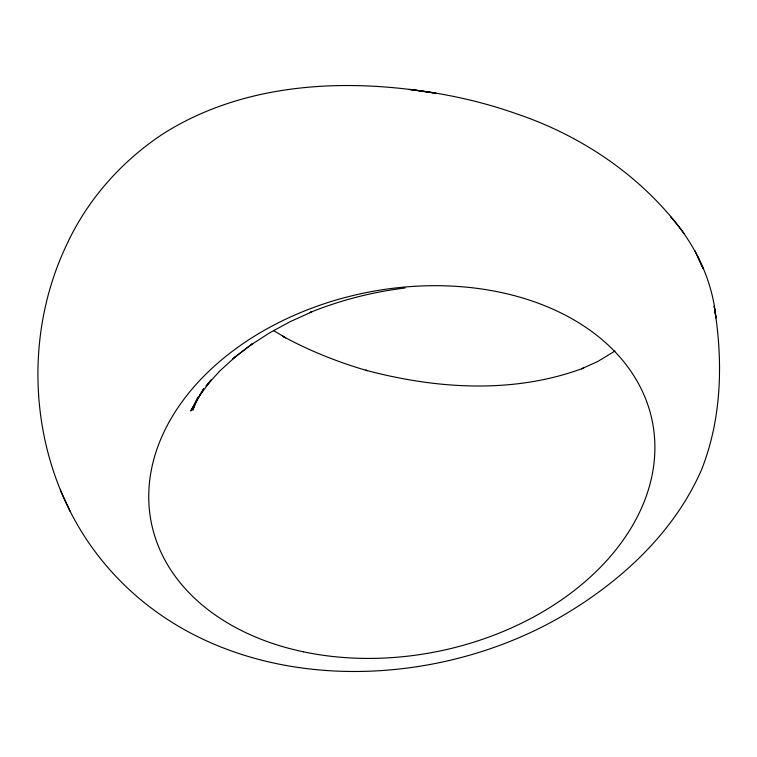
<?xml version="1.0" encoding="UTF-8"?>
<svg xmlns="http://www.w3.org/2000/svg" width="757" height="757" viewBox="0 0 757 757"><rect width="100%" height="100%" fill="white"/><g stroke="black" fill="none" stroke-linecap="round" stroke-linejoin="round"><path stroke-width="1.14" d="M196.99 399.053L192.751 410.162L198.277 397.113M203.624 388.814L190.755 410.985L198.22 396.999M195.315 403.178L203.567 388.918M199.905 395.239L211.165 380.014L206.084 386.061L219.767 371.034L235.351 356.812M250.245 345.381L232.673 358.865L252.696 343.527L250.245 345.381L269.407 332.976L289.997 321.753L311.808 311.846L309.66 312.641C340.196 300.255 372.321 292.003 405.023 288.001M614.987 351.011L597.793 361.477L581.594 368.801L583.59 368.063C513.975 394.132 436.448 389.089 365.716 370.201L367.277 370.665C337.944 362.196 309.462 350.794 282.626 336.203L285.682 337.821L273.523 330.535M670.57 216.701C695.465 244.814 712.46 280.44 715.952 318.035L714.192 306.235C723.143 360.455 722.027 418.006 701.588 469.605C674.667 531.423 623.087 579.493 566.075 613.738C423.863 698.872 212.32 696.913 101.873 560.331C31.075 473.125 18.603 345.353 66.767 244.549C87.434 199.744 121.281 161.591 162.291 134.33C242.751 82.882 343.99 77.706 435.881 93.253L409.395 89.411C446.422 93.66 482.994 101.817 518.1 114.364L521.176 115.395C585.341 137.982 643.715 178.311 684.054 233.468M60.361 490.139L70.183 511.344M697.585 256.434L703.206 268.669L694.992 250.841M303.415 651.815A255.563 182.939 -11.5 0 0 652.969 424.923A255.563 182.939 -11.5 0 0 249.091 339.581A255.563 182.939 -11.5 0 0 303.415 651.815"/></g></svg>
